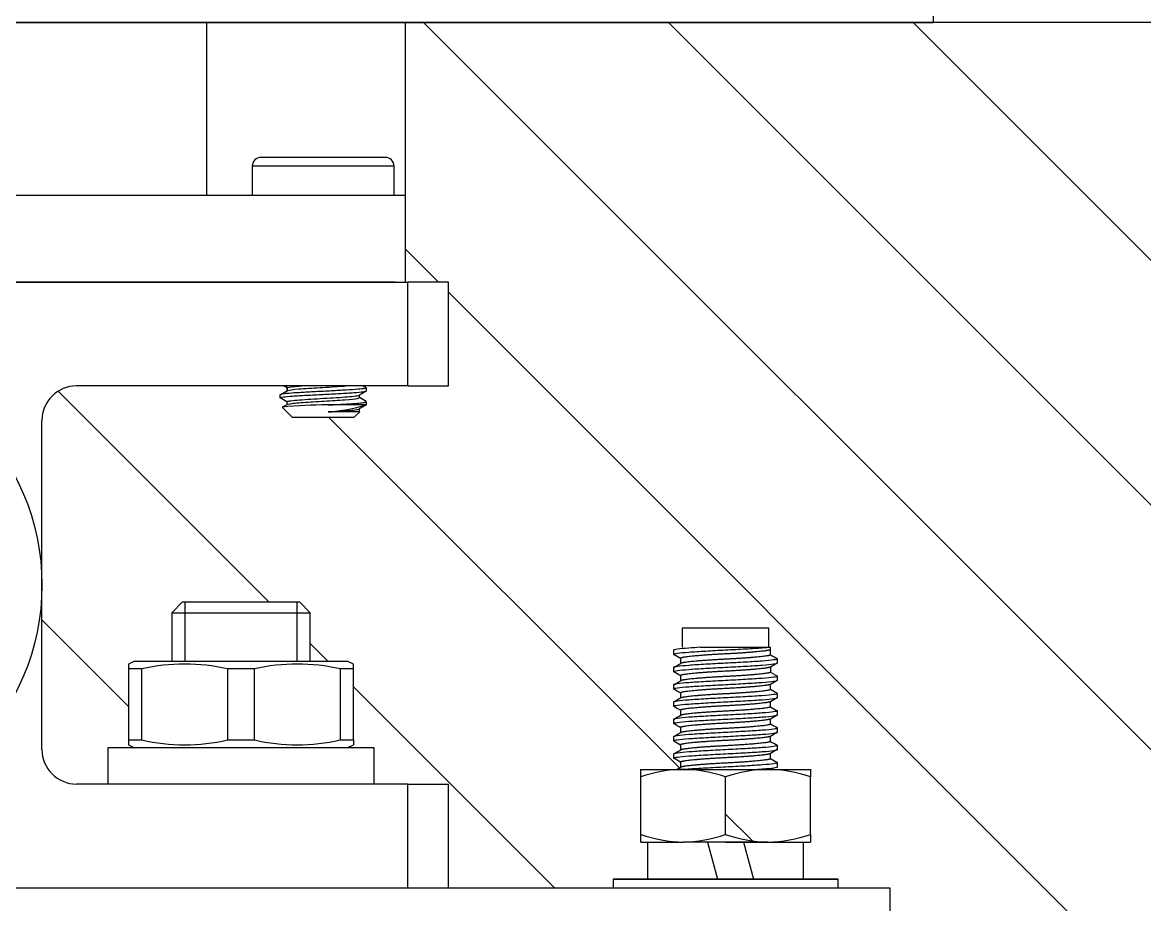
# Model space of a CAD drawing. Extents: x 0 to 3160, y 0 to 2315.
# Drawn here: x 1150.3 to 1209.5, y 801.6 to 848.2 of the extents above; entities that cross this region are included whole.
import ezdxf

# ---------------------------------------------------------------- set-up
doc = ezdxf.new("R2010")
doc.units = 0
doc.header["$LTSCALE"] = 10
doc.header["$MEASUREMENT"] = 0
doc.layers.get('0').update_dxf_attribs({"linetype": 'CONTINUOUS'})
doc.layers.add('HATCH', color=3, linetype='CONTINUOUS')
doc.layers.add('치수선', color=7, linetype='CONTINUOUS', lineweight=20)

msp = doc.modelspace()

# ---------------------------------------------------------------- hatches: boundary and pattern name
at = {"layer": 'HATCH', "ltscale": 0.6}
h = msp.add_hatch(dxfattribs=at)
h.set_pattern_fill('ANSI31', color=256, scale=73.043478, angle=90, style=0)
h.set_pattern_definition([(135, (-7864.145, -2654.177), (-6.456192, -6.456192), [])])
edge = h.paths.add_edge_path()
edge.add_line((1321.586, 848.177), (1170.477, 848.177))
edge.add_line((1170.477, 848.177), (1170.477, 834.482))
edge.add_line((1170.477, 834.482), (1170.612, 834.482))
edge.add_line((1170.612, 834.482), (1172.752, 834.482))
edge.add_line((1172.752, 834.482), (1172.752, 829.006))
edge.add_line((1172.752, 829.006), (1170.612, 829.006))
edge.add_line((1170.612, 829.006), (1168.423, 829.006))
edge.add_line((1168.423, 829.006), (1168.423, 828.715))
edge.add_spline(control_points=[(1168.423, 828.742), (1168.423, 828.726), (1168.363, 828.711), (1168.135, 828.681), (1167.965, 828.665), (1167.543, 828.635), (1167.29, 828.62), (1166.737, 828.589), (1166.439, 828.574), (1165.841, 828.544), (1165.543, 828.529), (1164.99, 828.498), (1164.737, 828.483), (1164.315, 828.452), (1164.145, 828.437), (1163.917, 828.407), (1163.857, 828.392), (1163.857, 828.376)], knot_values=[0, 0, 0, 0, 0.125, 0.125, 0.25, 0.25, 0.375, 0.375, 0.5, 0.5, 0.625, 0.625, 0.75, 0.75, 0.875, 0.875, 1, 1, 1, 1], degree=3, periodic=0)
edge.add_arc((1495.112, 265.056), 651.507, 120.099588, 120.132166)
edge.add_line((1168.057, 828.525), (1168.057, 828.386))
edge.add_line((1168.057, 828.386), (1168.616, 828.061))
edge.add_arc((1165.636, 837.542), 9.938, 286.28062, 287.448, ccw=False)
edge.add_line((1168.423, 828.003), (1168.423, 827.999))
edge.add_line((1168.423, 827.999), (1168.41, 827.999))
edge.add_arc((1478.803, 292.479), 618.971, 120.096984, 120.134853)
edge.add_line((1168.056, 827.794), (1168.056, 827.64))
edge.add_line((1168.056, 827.64), (1168.068, 827.644))
edge.add_line((1168.068, 827.644), (1167.783, 827.36))
edge.add_line((1167.783, 827.36), (1164.497, 827.36))
edge.add_line((1164.497, 827.36), (1163.978, 827.878))
edge.add_line((1163.978, 827.878), (1164.224, 828.021))
edge.add_line((1164.224, 828.021), (1164.224, 828.159))
edge.add_arc((869.491, 320.444), 587.062, 59.864486, 59.922565)
edge.add_line((1163.709, 828.457), (1163.907, 828.56))
edge.add_line((1163.907, 828.56), (1164.228, 828.749))
edge.add_line((1164.228, 828.749), (1164.228, 828.886))
edge.add_spline(control_points=[(1164.228, 828.904), (1164.227, 828.904), (1164.221, 828.898), (1164.222, 828.893), (1164.227, 828.888)], knot_values=[0.976255, 0.976255, 0.976255, 0.976255, 0.977593, 0.988837, 0.988837, 0.988837, 0.988837], degree=3, periodic=0)
edge.add_arc((1039.123, 618.891), 244.452, 59.22142, 59.2642)
edge.add_line((1164.057, 829.006), (1153.129, 829.006))
edge.add_arc((1153.129, 827.18), 1.826, 90, 180)
edge.add_line((1151.303, 827.18), (1151.303, 818.503))
edge.add_line((1151.303, 818.503), (1151.303, 809.829))
edge.add_arc((1153.129, 809.829), 1.826, 180, 270)
edge.add_line((1153.129, 808.003), (1154.773, 808.003))
edge.add_line((1154.773, 808.003), (1154.773, 809.921))
edge.add_line((1154.773, 809.921), (1155.868, 809.921))
edge.add_line((1155.868, 809.921), (1155.868, 810.328))
edge.add_line((1155.868, 810.328), (1155.868, 814.079))
edge.add_line((1155.868, 814.079), (1155.868, 814.334))
edge.add_line((1155.868, 814.334), (1156.194, 814.486))
edge.add_line((1156.194, 814.486), (1158.151, 814.486))
edge.add_line((1158.151, 814.486), (1158.151, 817.042))
edge.add_line((1158.151, 817.042), (1158.851, 817.743))
edge.add_line((1158.851, 817.743), (1158.851, 817.59))
edge.add_line((1158.851, 817.59), (1164.907, 817.59))
edge.add_line((1164.907, 817.59), (1165.455, 817.042))
edge.add_line((1165.455, 817.042), (1165.455, 814.486))
edge.add_line((1165.455, 814.486), (1167.412, 814.486))
edge.add_line((1167.412, 814.486), (1167.738, 814.334))
edge.add_line((1167.738, 814.334), (1167.738, 814.079))
edge.add_line((1167.738, 814.079), (1167.738, 810.328))
edge.add_line((1167.738, 810.328), (1167.738, 809.921))
edge.add_line((1167.738, 809.921), (1168.833, 809.921))
edge.add_line((1168.833, 809.921), (1168.833, 808.003))
edge.add_line((1168.833, 808.003), (1170.612, 808.003))
edge.add_line((1170.612, 808.003), (1172.752, 808.003))
edge.add_line((1172.752, 808.003), (1172.752, 802.525))
edge.add_line((1172.752, 802.525), (1181.433, 802.525))
edge.add_line((1181.433, 802.525), (1181.433, 802.982))
edge.add_line((1181.433, 802.982), (1183.261, 802.982))
edge.add_line((1183.261, 802.982), (1183.261, 804.945))
edge.add_line((1183.261, 804.945), (1182.894, 804.945))
edge.add_line((1182.894, 804.945), (1182.894, 805.344))
edge.add_line((1182.894, 805.344), (1182.894, 808.38))
edge.add_arc((1123.569, 808.58), 59.325, 359.80704, 360.19296)
edge.add_line((1182.894, 808.779), (1184.811, 808.779))
edge.add_arc((730.208, 1593.452), 906.849, 300.08604, 300.099434)
edge.add_line((1184.994, 808.886), (1184.994, 809.156))
edge.add_arc((729.679, 23.678), 907.903, 59.90058, 59.926809)
edge.add_arc((1184.637, 809.372), 0.00787, 179.10447, 253.19538, ccw=False)
edge.add_line((1184.629, 809.372), (1184.629, 809.619))
edge.add_spline(control_points=[(1184.658, 809.604), (1184.69, 809.616), (1184.751, 809.628), (1184.975, 809.659), (1185.178, 809.678), (1185.685, 809.716), (1185.989, 809.735), (1186.651, 809.773), (1187.01, 809.792), (1187.727, 809.83), (1188.085, 809.849), (1188.748, 809.887), (1189.052, 809.906), (1189.559, 809.944), (1189.762, 809.963), (1190.036, 810.001), (1190.107, 810.02), (1190.107, 810.039)], knot_values=[0, 0, 0, 0, 0.079134, 0.079134, 0.204134, 0.204134, 0.329134, 0.329134, 0.454134, 0.454134, 0.579134, 0.579134, 0.704134, 0.704134, 0.829134, 0.829134, 0.954134, 0.954134, 0.954134, 0.954134], degree=3, periodic=0)
edge.add_arc((730.208, 1594.365), 906.849, 300.077715, 300.099434)
edge.add_line((1184.994, 809.799), (1184.994, 810.069))
edge.add_spline(control_points=[(1184.994, 810.069), (1184.875, 810.138), (1184.756, 810.207), (1184.637, 810.276)], knot_values=[0, 0, 0, 0, 0.973962, 0.973962, 0.973962, 0.973962], degree=3, periodic=0)
edge.add_arc((1184.637, 810.285), 0.00787, 179.10447, 253.21278, ccw=False)
edge.add_line((1184.629, 810.285), (1184.629, 810.533))
edge.add_spline(control_points=[(1184.658, 810.517), (1184.69, 810.529), (1184.751, 810.541), (1184.975, 810.572), (1185.178, 810.591), (1185.685, 810.629), (1185.989, 810.648), (1186.651, 810.686), (1187.01, 810.705), (1187.727, 810.743), (1188.085, 810.762), (1188.748, 810.8), (1189.052, 810.819), (1189.559, 810.857), (1189.762, 810.876), (1190.036, 810.914), (1190.107, 810.933), (1190.107, 810.952)], knot_values=[0, 0, 0, 0, 0.079134, 0.079134, 0.204134, 0.204134, 0.329134, 0.329134, 0.454134, 0.454134, 0.579134, 0.579134, 0.704134, 0.704134, 0.829134, 0.829134, 0.954134, 0.954134, 0.954134, 0.954134], degree=3, periodic=0)
edge.add_arc((731.292, 1593.406), 904.685, 300.077694, 300.099466)
edge.add_line((1184.994, 810.712), (1184.994, 810.982))
edge.add_arc((729.533, 25.251), 908.195, 59.900584, 59.926804)
edge.add_arc((1184.637, 811.198), 0.00787, 179.10447, 253.19539, ccw=False)
edge.add_line((1184.629, 811.198), (1184.629, 811.446))
edge.add_spline(control_points=[(1184.658, 811.43), (1184.69, 811.442), (1184.751, 811.454), (1184.975, 811.485), (1185.178, 811.504), (1185.685, 811.542), (1185.989, 811.561), (1186.651, 811.599), (1187.01, 811.618), (1187.727, 811.656), (1188.085, 811.675), (1188.748, 811.713), (1189.052, 811.732), (1189.559, 811.77), (1189.762, 811.789), (1190.036, 811.827), (1190.107, 811.846), (1190.107, 811.865)], knot_values=[0, 0, 0, 0, 0.079134, 0.079134, 0.204134, 0.204134, 0.329134, 0.329134, 0.454134, 0.454134, 0.579134, 0.579134, 0.704134, 0.704134, 0.829134, 0.829134, 0.954134, 0.954134, 0.954134, 0.954134], degree=3, periodic=0)
edge.add_arc((730.623, 1595.474), 906.021, 300.077707, 300.099446)
edge.add_line((1184.994, 811.625), (1184.994, 811.895))
edge.add_arc((742.561, 48.65), 882.208, 59.900212, 59.927205)
edge.add_arc((1184.637, 812.111), 0.00787, 179.10447, 253.22414, ccw=False)
edge.add_line((1184.629, 812.111), (1184.629, 812.359))
edge.add_spline(control_points=[(1184.658, 812.343), (1184.69, 812.355), (1184.751, 812.367), (1184.975, 812.398), (1185.178, 812.417), (1185.685, 812.455), (1185.989, 812.474), (1186.651, 812.512), (1187.01, 812.531), (1187.727, 812.569), (1188.085, 812.588), (1188.748, 812.626), (1189.052, 812.645), (1189.559, 812.683), (1189.762, 812.702), (1190.036, 812.74), (1190.107, 812.759), (1190.107, 812.778)], knot_values=[0, 0, 0, 0, 0.079133, 0.079133, 0.204133, 0.204133, 0.329133, 0.329133, 0.454133, 0.454133, 0.579133, 0.579133, 0.704133, 0.704133, 0.829133, 0.829133, 0.954133, 0.954133, 0.954133, 0.954133], degree=3, periodic=0)
edge.add_arc((734.997, 1588.837), 897.294, 300.07762, 300.09957)
edge.add_line((1184.994, 812.538), (1184.994, 812.808))
edge.add_arc((729.87, 27.66), 907.522, 59.900574, 59.926814)
edge.add_arc((1184.637, 813.024), 0.00787, 179.10447, 253.19539, ccw=False)
edge.add_line((1184.629, 813.024), (1184.629, 813.272))
edge.add_spline(control_points=[(1184.658, 813.256), (1184.69, 813.268), (1184.751, 813.28), (1184.975, 813.311), (1185.178, 813.33), (1185.685, 813.368), (1185.989, 813.387), (1186.651, 813.425), (1187.01, 813.444), (1187.727, 813.482), (1188.085, 813.501), (1188.748, 813.539), (1189.052, 813.558), (1189.559, 813.596), (1189.762, 813.615), (1190.036, 813.653), (1190.107, 813.672), (1190.107, 813.691)], knot_values=[0, 0, 0, 0, 0.079134, 0.079134, 0.204134, 0.204134, 0.329134, 0.329134, 0.454134, 0.454134, 0.579134, 0.579134, 0.704134, 0.704134, 0.829134, 0.829134, 0.954134, 0.954134, 0.954134, 0.954134], degree=3, periodic=0)
edge.add_arc((730.387, 1597.707), 906.491, 300.077712, 300.09944)
edge.add_line((1184.994, 813.451), (1184.994, 813.721))
edge.add_arc((739.01, 44.349), 889.289, 59.900316, 59.927093)
edge.add_arc((1184.637, 813.937), 0.00787, 179.10447, 253.21021, ccw=False)
edge.add_line((1184.629, 813.937), (1184.629, 814.185))
edge.add_spline(control_points=[(1184.658, 814.169), (1184.69, 814.181), (1184.751, 814.193), (1184.975, 814.224), (1185.178, 814.243), (1185.685, 814.281), (1185.989, 814.3), (1186.651, 814.338), (1187.01, 814.357), (1187.727, 814.395), (1188.085, 814.414), (1188.748, 814.452), (1189.052, 814.471), (1189.559, 814.509), (1189.762, 814.528), (1190.036, 814.566), (1190.107, 814.585), (1190.107, 814.604)], knot_values=[0, 0, 0, 0, 0.079132, 0.079132, 0.204132, 0.204132, 0.329132, 0.329132, 0.454132, 0.454132, 0.579132, 0.579132, 0.704132, 0.704132, 0.829132, 0.829132, 0.954132, 0.954132, 0.954132, 0.954132], degree=3, periodic=0)
edge.add_arc((739.01, 1583.736), 889.289, 300.077536, 300.099684)
edge.add_line((1184.994, 814.364), (1184.994, 814.634))
edge.add_arc((729.715, 29.218), 907.831, 59.900571, 59.926802)
edge.add_arc((1184.637, 814.85), 0.00787, 179.10447, 253.21429, ccw=False)
edge.add_line((1184.629, 814.85), (1184.629, 815.095))
edge.add_spline(control_points=[(1184.629, 815.061), (1184.629, 815.08), (1184.7, 815.099), (1184.975, 815.137), (1185.178, 815.156), (1185.614, 815.189), (1185.824, 815.203), (1186.051, 815.216)], knot_values=[0.659745, 0.659745, 0.659745, 0.659745, 0.784745, 0.784745, 0.909745, 0.909745, 1, 1, 1, 1], degree=3, periodic=0)
edge.add_line((1185.086, 815.143), (1185.086, 816.221))
edge.add_line((1185.086, 816.221), (1189.651, 816.221))
edge.add_line((1189.651, 816.221), (1189.651, 815.216))
edge.add_line((1189.651, 815.216), (1189.742, 815.216))
edge.add_line((1189.742, 815.216), (1189.742, 814.816))
edge.add_arc((1645.828, 1601.605), 909.423, 239.900005, 239.941431)
edge.add_spline(control_points=[(1190.107, 814.394), (1190.107, 814.387), (1190.098, 814.38), (1190.079, 814.373)], knot_values=[0.954134, 0.954134, 0.954134, 0.954134, 1, 1, 1, 1], degree=3, periodic=0)
edge.add_arc((1643.007, 32.238), 903.813, 120.074809, 120.099476)
edge.add_line((1189.742, 814.178), (1189.742, 813.902))
edge.add_line((1189.742, 813.902), (1190.311, 813.574))
edge.add_spline(control_points=[(1190.107, 813.481), (1190.107, 813.474), (1190.098, 813.467), (1190.079, 813.46)], knot_values=[0.954134, 0.954134, 0.954134, 0.954134, 1, 1, 1, 1], degree=3, periodic=0)
edge.add_arc((1645.819, 26.471), 909.423, 120.074885, 120.0994)
edge.add_line((1189.742, 813.265), (1189.742, 812.994))
edge.add_spline(control_points=[(1189.742, 812.994), (1189.861, 812.925), (1189.98, 812.856), (1190.099, 812.787)], knot_values=[0, 0, 0, 0, 0.973804, 0.973804, 0.973804, 0.973804], degree=3, periodic=0)
edge.add_arc((1190.094, 812.774), 0.0142, -16.15662, 67.48079, ccw=False)
edge.add_line((1190.107, 812.77), (1190.107, 812.531))
edge.add_spline(control_points=[(1190.079, 812.547), (1190.046, 812.535), (1189.986, 812.522), (1189.762, 812.491), (1189.559, 812.472), (1189.052, 812.434), (1188.748, 812.415), (1188.085, 812.377), (1187.727, 812.358), (1187.01, 812.32), (1186.651, 812.301), (1185.989, 812.263), (1185.685, 812.244), (1185.178, 812.206), (1184.975, 812.187), (1184.7, 812.149), (1184.629, 812.13), (1184.629, 812.111)], knot_values=[0, 0, 0, 0, 0.079134, 0.079134, 0.204134, 0.204134, 0.329134, 0.329134, 0.454134, 0.454134, 0.579134, 0.579134, 0.704134, 0.704134, 0.829134, 0.829134, 0.954134, 0.954134, 0.954134, 0.954134], degree=3, periodic=0)
edge.add_arc((1645.782, 25.622), 909.349, 120.07774, 120.0994)
edge.add_line((1189.742, 812.351), (1189.742, 812.081))
edge.add_arc((1645.057, 1597.559), 907.903, 239.90058, 239.926619)
edge.add_arc((1190.094, 811.861), 0.0142, -16.15662, 67.47918, ccw=False)
edge.add_line((1190.107, 811.857), (1190.107, 811.618))
edge.add_spline(control_points=[(1190.079, 811.634), (1190.046, 811.621), (1189.986, 811.609), (1189.762, 811.578), (1189.559, 811.559), (1189.052, 811.521), (1188.748, 811.502), (1188.085, 811.464), (1187.727, 811.445), (1187.01, 811.407), (1186.651, 811.388), (1185.989, 811.35), (1185.685, 811.331), (1185.178, 811.293), (1184.975, 811.274), (1184.7, 811.236), (1184.629, 811.217), (1184.629, 811.198)], knot_values=[0, 0, 0, 0, 0.079134, 0.079134, 0.204134, 0.204134, 0.329134, 0.329134, 0.454134, 0.454134, 0.579134, 0.579134, 0.704134, 0.704134, 0.829134, 0.829134, 0.954134, 0.954134, 0.954134, 0.954134], degree=3, periodic=0)
edge.add_arc((1644.529, 26.872), 906.849, 120.077715, 120.099434)
edge.add_line((1189.742, 811.438), (1189.742, 811.168))
edge.add_spline(control_points=[(1189.742, 811.168), (1189.861, 811.099), (1189.98, 811.03), (1190.099, 810.961)], knot_values=[0, 0, 0, 0, 0.973962, 0.973962, 0.973962, 0.973962], degree=3, periodic=0)
edge.add_arc((1190.094, 810.948), 0.0142, -16.15662, 67.48522, ccw=False)
edge.add_line((1190.107, 810.944), (1190.107, 810.705))
edge.add_spline(control_points=[(1190.079, 810.72), (1190.046, 810.708), (1189.986, 810.696), (1189.762, 810.665), (1189.559, 810.646), (1189.052, 810.608), (1188.748, 810.589), (1188.085, 810.551), (1187.727, 810.532), (1187.01, 810.494), (1186.651, 810.475), (1185.989, 810.437), (1185.685, 810.418), (1185.178, 810.38), (1184.975, 810.361), (1184.7, 810.323), (1184.629, 810.304), (1184.629, 810.285)], knot_values=[0, 0, 0, 0, 0.079134, 0.079134, 0.204134, 0.204134, 0.329134, 0.329134, 0.454134, 0.454134, 0.579134, 0.579134, 0.704134, 0.704134, 0.829134, 0.829134, 0.954134, 0.954134, 0.954134, 0.954134], degree=3, periodic=0)
edge.add_arc((1643.444, 27.831), 904.685, 120.077694, 120.099466)
edge.add_line((1189.742, 810.525), (1189.742, 810.255))
edge.add_arc((1645.204, 1595.986), 908.195, 239.900584, 239.926614)
edge.add_arc((1190.094, 810.035), 0.0142, -16.15662, 67.47918, ccw=False)
edge.add_line((1190.107, 810.031), (1190.107, 809.792))
edge.add_spline(control_points=[(1190.079, 809.807), (1190.046, 809.795), (1189.986, 809.783), (1189.762, 809.752), (1189.559, 809.733), (1189.052, 809.695), (1188.748, 809.676), (1188.085, 809.638), (1187.727, 809.619), (1187.01, 809.581), (1186.651, 809.562), (1185.989, 809.524), (1185.685, 809.505), (1185.178, 809.467), (1184.975, 809.448), (1184.7, 809.41), (1184.629, 809.391), (1184.629, 809.372)], knot_values=[0, 0, 0, 0, 0.079134, 0.079134, 0.204134, 0.204134, 0.329134, 0.329134, 0.454134, 0.454134, 0.579134, 0.579134, 0.704134, 0.704134, 0.829134, 0.829134, 0.954134, 0.954134, 0.954134, 0.954134], degree=3, periodic=0)
edge.add_arc((1644.114, 25.763), 906.021, 120.077707, 120.099446)
edge.add_line((1189.742, 809.612), (1189.742, 809.342))
edge.add_arc((1645.204, 1595.073), 908.195, 239.900584, 239.926615)
edge.add_arc((1190.094, 809.122), 0.0142, -152.36209, 67.46167, ccw=False)
edge.add_spline(control_points=[(1190.107, 809.126), (1190.107, 809.107), (1190.036, 809.088), (1189.762, 809.05), (1189.559, 809.031), (1189.052, 808.993), (1188.748, 808.974), (1188.085, 808.936), (1187.727, 808.917), (1187.01, 808.879), (1186.651, 808.86), (1185.989, 808.822), (1185.685, 808.803), (1185.412, 808.782), (1185.392, 808.781), (1185.373, 808.779)], knot_values=[0, 0, 0, 0, 0.125, 0.125, 0.25, 0.25, 0.375, 0.375, 0.5, 0.5, 0.625, 0.625, 0.75, 0.75, 0.759674, 0.759674, 0.759674, 0.759674], degree=3, periodic=0)
edge.add_line((1185.373, 808.779), (1189.767, 808.779))
edge.add_arc((1189.686, 801.866), 6.913, 89.33112, 109.58729)
edge.add_line((1187.368, 808.38), (1187.368, 805.344))
edge.add_arc((1189.7, 811.936), 6.992, 250.51993, 269.2239)
edge.add_arc((1189.511, 811.936), 6.992, 270.77607, 289.48008)
edge.add_line((1191.842, 805.344), (1191.842, 804.945))
edge.add_line((1191.842, 804.945), (1191.476, 804.945))
edge.add_line((1191.476, 804.945), (1191.476, 802.982))
edge.add_line((1191.476, 802.982), (1193.303, 802.982))
edge.add_line((1193.303, 802.982), (1193.303, 802.525))
edge.add_line((1193.303, 802.525), (1196.042, 802.525))
edge.add_line((1196.042, 802.525), (1196.042, 798.234))
edge.add_line((1196.042, 798.234), (1321.586, 798.234))
edge.add_line((1321.586, 798.234), (1321.586, 848.177))

# ---------------------------------------------------------------- linework, layer by layer
for p, q in [((1198.325, 853.655), (1198.325, 848.177)), ((1321.586, 848.177), (956.368, 848.177)), ((1084.194, 848.177), (1193.76, 848.177)), ((1159.977, 848.177), (1159.977, 839.047)), ((1170.477, 834.482), (1170.477, 848.177)), ((1193.76, 848.177), (1198.325, 848.177)), ((1169.427, 841.055), (1162.853, 841.055)), ((1169.883, 840.599), (1162.397, 840.599)), ((1162.397, 840.599), (1162.397, 839.047)), ((1169.883, 839.047), (1169.883, 840.599)), ((1170.477, 839.047), (1107.477, 839.047)), ((1169.929, 834.482), (1144.142, 834.482)), ((1144.142, 834.482), (1170.612, 834.482)), ((1170.612, 829.006), (1170.612, 834.482)), ((1172.752, 834.482), (1170.612, 834.482)), ((1172.752, 829.006), (1172.752, 834.482)), ((1170.612, 829.006), (1153.129, 829.006)), ((1163.901, 828.557), (1164.26, 828.768)), ((1164.228, 828.889), (1164.228, 828.737)), ((1164.26, 828.768), (1164.26, 828.919)), ((1168.423, 828.742), (1168.423, 828.9)), ((1170.612, 829.006), (1172.752, 829.006)), ((1163.901, 828.557), (1163.857, 828.534)), ((1163.857, 828.534), (1163.857, 828.376)), ((1164.237, 828.733), (1163.872, 828.519)), ((1168.057, 828.379), (1168.057, 828.525)), ((1168.417, 828.177), (1168.057, 828.386)), ((1163.981, 827.875), (1164.497, 827.36)), ((1164.235, 828.028), (1163.992, 827.887)), ((1164.224, 828.166), (1164.224, 828.021)), ((1168.41, 827.999), (1166.38, 827.999)), ((1168.039, 827.634), (1166.403, 827.634)), ((1167.783, 827.36), (1168.068, 827.644)), ((1168.068, 827.644), (1168.039, 827.634)), ((1168.056, 827.649), (1168.056, 827.794)), ((1168.423, 827.991), (1168.423, 828.169)), ((1151.303, 818.503), (1151.303, 827.18)), ((1164.497, 827.36), (1167.783, 827.36)), ((1151.303, 809.829), (1151.303, 818.503)), ((1158.699, 817.59), (1158.151, 817.042)), ((1164.907, 817.59), (1158.699, 817.59)), ((1158.851, 817.59), (1158.851, 814.486)), ((1164.755, 817.59), (1164.755, 814.486)), ((1165.455, 817.042), (1164.907, 817.59)), ((1158.151, 817.042), (1165.455, 817.042)), ((1158.151, 817.042), (1158.151, 814.486)), ((1165.455, 814.486), (1165.455, 817.042)), ((1189.651, 816.221), (1185.086, 816.221)), ((1185.086, 816.221), (1185.086, 815.216)), ((1189.651, 815.216), (1189.651, 816.221)), ((1189.742, 814.815), (1189.742, 815.216)), ((1184.629, 815.061), (1184.629, 814.85)), ((1184.994, 814.639), (1184.994, 814.364)), ((1190.107, 814.394), (1190.107, 814.604)), ((1156.194, 814.486), (1155.868, 814.334)), ((1155.868, 814.334), (1155.868, 814.079)), ((1155.868, 814.079), (1155.868, 810.328)), ((1156.577, 814.079), (1155.868, 814.079)), ((1156.194, 814.486), (1167.412, 814.486)), ((1156.577, 810.328), (1156.577, 814.079)), ((1161.094, 814.079), (1161.094, 810.328)), ((1162.512, 814.079), (1161.094, 814.079)), ((1162.512, 810.328), (1162.512, 814.079)), ((1167.029, 814.079), (1167.029, 810.328)), ((1167.738, 814.079), (1167.029, 814.079)), ((1167.738, 814.334), (1167.412, 814.486)), ((1167.738, 814.079), (1167.738, 814.334)), ((1167.738, 810.328), (1167.738, 814.079)), ((1184.629, 814.148), (1184.629, 813.937)), ((1189.742, 814.178), (1189.742, 813.902)), ((1184.994, 813.726), (1184.994, 813.451)), ((1189.742, 813.902), (1190.107, 813.691)), ((1190.107, 813.481), (1190.107, 813.691)), ((1184.629, 813.235), (1184.629, 813.024)), ((1184.994, 812.813), (1184.994, 812.538)), ((1189.742, 812.989), (1189.742, 813.265)), ((1184.629, 812.322), (1184.629, 812.111)), ((1189.742, 812.076), (1189.742, 812.351)), ((1190.107, 812.567), (1190.107, 812.778)), ((1184.994, 811.9), (1184.994, 811.625)), ((1190.107, 811.654), (1190.107, 811.865)), ((1184.629, 811.409), (1184.629, 811.198)), ((1189.742, 811.163), (1189.742, 811.438)), ((1184.629, 810.496), (1184.629, 810.285)), ((1184.994, 810.987), (1184.994, 810.712)), ((1189.742, 810.25), (1189.742, 810.525)), ((1190.107, 810.741), (1190.107, 810.952)), ((1168.833, 809.921), (1154.773, 809.921)), ((1154.773, 809.921), (1154.773, 808.003)), ((1155.868, 810.328), (1156.577, 810.328)), ((1155.868, 810.328), (1155.868, 810.072)), ((1155.868, 810.072), (1156.194, 809.921)), ((1161.094, 810.328), (1162.512, 810.328)), ((1167.029, 810.328), (1167.738, 810.328)), ((1167.412, 809.921), (1167.738, 810.072)), ((1167.738, 810.328), (1167.738, 810.072)), ((1168.833, 808.003), (1168.833, 809.921)), ((1184.994, 810.074), (1184.994, 809.799)), ((1190.107, 809.828), (1190.107, 810.039)), ((1184.629, 809.583), (1184.629, 809.372)), ((1189.742, 809.337), (1189.742, 809.612)), ((1182.894, 808.779), (1185.131, 808.779)), ((1184.994, 809.161), (1184.994, 808.886)), ((1185.131, 808.779), (1189.605, 808.779)), ((1189.605, 808.779), (1191.842, 808.779)), ((1190.107, 808.915), (1190.107, 809.126)), ((1182.894, 805.344), (1182.894, 808.38)), ((1187.368, 805.344), (1187.368, 808.38)), ((1191.842, 805.344), (1191.842, 808.38)), ((1170.612, 808.003), (1153.129, 808.003)), ((1170.612, 802.525), (1170.612, 808.003)), ((1170.612, 808.003), (1172.752, 808.003)), ((1172.752, 802.525), (1172.752, 808.003)), ((1182.894, 804.945), (1182.894, 805.344)), ((1191.842, 805.344), (1191.842, 804.945)), ((1182.894, 804.945), (1185.131, 804.945)), ((1183.261, 802.982), (1183.261, 804.945)), ((1189.605, 804.945), (1185.131, 804.945)), ((1187.368, 804.945), (1191.243, 804.945)), ((1189.605, 804.945), (1191.842, 804.945)), ((1191.476, 802.982), (1191.476, 804.945)), ((1193.303, 802.982), (1181.433, 802.982)), ((1181.433, 802.982), (1181.433, 802.525)), ((1181.433, 802.982), (1193.303, 802.982)), ((1181.433, 802.982), (1181.433, 802.525)), ((1193.303, 802.525), (1193.303, 802.982)), ((1193.303, 802.525), (1193.303, 802.982)), ((1148.386, 802.525), (1196.042, 802.525)), ((1196.042, 802.525), (1196.042, 798.234))]:
    msp.add_line(p, q)
at = {"ltscale": 0.6}
for p, q in [((1186.051, 815.216), (1189.742, 815.216)), ((1186.423, 804.945), (1186.949, 802.982)), ((1188.314, 804.945), (1188.84, 802.982))]:
    msp.add_line(p, q, dxfattribs=at)
msp.add_circle((1138.977, 818.503), 12.326)
for centre, radius, start, end in [((1162.853, 840.599), 0.457, 90, 180), ((1169.427, 840.599), 0.457, 0, 90), ((1153.129, 827.18), 1.826, 90, 180), ((1039.123, 618.891), 244.452, 59.21191, 59.2642), ((811.119, 229.425), 695.773, 59.499214, 59.513342), ((1475.279, 1358.433), 612.014, 239.889281, 239.907585), ((869.491, 320.444), 587.062, 59.864486, 59.904997), ((1495.112, 265.056), 651.507, 120.095627, 120.133397), ((1166.137, 809.001), 19, 89.26919, 96.52087), ((1165.636, 837.542), 9.938, 274.42552, 286.20481), ((1478.803, 292.479), 618.971, 120.096347, 120.136102), ((729.715, 29.218), 907.831, 59.900571, 59.926802), ((1643.007, 33.151), 903.813, 120.099476, 120.100187), ((1645.828, 1601.605), 909.423, 239.899898, 239.926597), ((1158.836, 804.174), 10.159, 77.15362, 102.84638), ((1164.77, 804.174), 10.159, 77.15362, 102.84638), ((739.01, 1583.736), 889.289, 300.073114, 300.100418), ((1643.007, 32.238), 903.813, 120.073322, 120.100187), ((730.387, 1597.707), 906.491, 300.073362, 300.100146), ((739.01, 44.349), 889.289, 59.899582, 59.926886), ((1645.819, 26.471), 909.423, 120.073403, 120.100102), ((729.87, 27.66), 907.522, 59.89987, 59.926624), ((734.997, 1588.837), 897.294, 300.073231, 300.100291), ((1645.782, 25.622), 909.349, 120.073402, 120.100101), ((730.623, 1595.474), 906.021, 300.073354, 300.100153), ((742.561, 48.65), 882.208, 59.899467, 59.92699), ((1644.529, 26.872), 906.849, 120.073366, 120.10014), ((1645.057, 1597.559), 907.903, 239.90058, 239.926619), ((729.533, 25.251), 908.195, 59.89988, 59.926615), ((731.292, 1593.406), 904.685, 300.073337, 300.100175), ((1643.444, 27.831), 904.685, 120.073337, 120.100175), ((1153.129, 809.829), 1.826, 180, 270), ((1158.836, 820.232), 10.159, 257.15362, 282.84638), ((1164.77, 820.232), 10.159, 257.15362, 282.84638), ((1645.204, 1595.986), 908.195, 239.900584, 239.926615), ((730.208, 1594.365), 906.849, 300.073366, 300.10014), ((729.679, 23.678), 907.903, 59.90058, 59.926619), ((1644.114, 25.763), 906.021, 120.073354, 120.100153), ((1645.204, 1595.073), 908.195, 239.900584, 239.926615), ((1185.212, 801.867), 6.913, 90.66858, 109.58758), ((1123.569, 808.58), 59.325, 359.80704, 0.19296), ((730.208, 1593.452), 906.849, 300.08604, 300.10014), ((1185.049, 801.86), 6.92, 70.42223, 89.32161), ((1189.686, 801.866), 6.913, 90.66888, 109.58729), ((1189.523, 801.86), 6.92, 70.42197, 89.32188), ((1237.444, 808.58), 45.602, 179.74897, 180.25103), ((1185.226, 811.936), 6.992, 250.51992, 269.22392), ((1185.037, 811.936), 6.992, 270.77609, 289.48007), ((1189.7, 811.936), 6.992, 250.51993, 269.2239), ((1189.511, 811.936), 6.992, 270.77607, 289.48008)]:
    msp.add_arc(centre, radius, start, end)
for centre, radius, start, end in [((1184.637, 814.85), 0.00787, 179.10447, 253.21429), ((1184.637, 813.937), 0.00787, 179.10447, 253.21429), ((1184.637, 813.024), 0.00787, 179.10447, 253.21429), ((1190.094, 812.774), 0.0142, 16.15662, 67.46167), ((1184.637, 812.111), 0.00787, 179.10447, 253.21429), ((1190.094, 811.861), 0.0142, 16.15662, 67.46167), ((1184.637, 811.198), 0.00787, 179.10447, 253.21429), ((1184.637, 811.198), 0.00787, 179.10447, 253.21429), ((1190.094, 810.948), 0.0142, 16.15662, 67.46167), ((1184.637, 810.285), 0.00787, 179.10447, 253.21429), ((1190.094, 810.035), 0.0142, 16.15662, 67.46167), ((1184.637, 809.372), 0.00787, 179.10447, 253.21429), ((1190.094, 809.122), 0.0142, 16.15662, 67.46167)]:
    msp.add_arc(centre, radius, start, end, dxfattribs=at)
for points, knots in [([(1168.423, 828.9), (1168.423, 828.885), (1168.37, 828.871), (1168.169, 828.843), (1168.019, 828.828), (1167.643, 828.8), (1167.416, 828.786), (1166.916, 828.757), (1166.642, 828.743), (1166.085, 828.714), (1165.801, 828.7), (1165.261, 828.671), (1165.005, 828.657), (1164.555, 828.629), (1164.361, 828.614), (1164.062, 828.586), (1163.956, 828.572), (1163.901, 828.557)], [0, 0, 0, 0, 0.125, 0.125, 0.25, 0.25, 0.375, 0.375, 0.5, 0.5, 0.625, 0.625, 0.75, 0.75, 0.875, 0.875, 1, 1, 1, 1]), ([(1164.227, 828.888), (1164.222, 828.893), (1164.221, 828.903), (1164.242, 828.913), (1164.259, 828.919)], [0.97625496, 0.97625496, 0.97625496, 0.97625496, 0.98749944, 1, 1, 1, 1]), ([(1164.259, 828.768), (1164.34, 828.793), (1164.555, 828.818), (1165.168, 828.868), (1165.565, 828.893), (1166.386, 828.943), (1166.806, 828.968), (1167.215, 828.997), (1167.273, 829.001), (1167.329, 829.006)], [0, 0, 0, 0, 0.03125, 0.03125, 0.0625, 0.0625, 0.09375, 0.09375, 0.09913685, 0.09913685, 0.09913685, 0.09913685]), ([(1164.259, 828.919), (1164.339, 828.944), (1164.554, 828.969), (1164.909, 828.998), (1164.96, 829.002), (1165.012, 829.006)], [0, 0, 0, 0, 0.03125, 0.03125, 0.03614711, 0.03614711, 0.03614711, 0.03614711]), ([(1163.857, 828.376), (1163.857, 828.392), (1163.917, 828.407), (1164.145, 828.437), (1164.315, 828.452), (1164.737, 828.483), (1164.99, 828.498), (1165.543, 828.529), (1165.841, 828.544), (1166.439, 828.574), (1166.737, 828.589), (1167.29, 828.62), (1167.543, 828.635), (1167.965, 828.665), (1168.135, 828.681), (1168.363, 828.711), (1168.423, 828.726), (1168.423, 828.742)], [0, 0, 0, 0, 0.125, 0.125, 0.25, 0.25, 0.375, 0.375, 0.5, 0.5, 0.625, 0.625, 0.75, 0.75, 0.875, 0.875, 1, 1, 1, 1]), ([(1164.223, 828.165), (1164.223, 828.175), (1164.267, 828.198), (1164.516, 828.234), (1165.004, 828.276), (1165.638, 828.318), (1166.336, 828.36), (1167.009, 828.402), (1167.571, 828.443), (1167.926, 828.482), (1168.028, 828.508), (1168.047, 828.519)], [0.4138124, 0.4138124, 0.4138124, 0.4138124, 0.4350002, 0.4675001, 0.5000001, 0.5325, 0.565, 0.5975, 0.6299999, 0.6624999, 0.6887358, 0.6887358, 0.6887358, 0.6887358]), ([(1164.224, 828.015), (1164.224, 828.03), (1164.269, 828.044), (1164.506, 828.083), (1164.762, 828.106), (1165.414, 828.154), (1165.807, 828.177), (1166.586, 828.225), (1166.97, 828.248), (1167.597, 828.295), (1167.834, 828.319), (1168.043, 828.359), (1168.068, 828.375), (1168.04, 828.391)], [0.3361558, 0.3361558, 0.3361558, 0.3361558, 0.375, 0.375, 0.4375, 0.4375, 0.5, 0.5, 0.5625, 0.5625, 0.625, 0.625, 0.6679317, 0.6679317, 0.6679317, 0.6679317]), ([(1166.38, 827.999), (1166.517, 828.006), (1166.734, 828.017), (1167.044, 828.033), (1167.312, 828.049), (1167.672, 828.072), (1167.973, 828.093), (1168.194, 828.116), (1168.319, 828.133), (1168.397, 828.149), (1168.421, 828.161), (1168.422, 828.168), (1168.422, 828.169)], [0, 0, 0, 0, 0.0397146, 0.0626511, 0.0939833, 0.1253177, 0.1878237, 0.219157, 0.2504927, 0.2818292, 0.3131643, 0.3187308, 0.3187308, 0.3187308, 0.3187308]), ([(1166.403, 827.634), (1166.491, 827.639), (1166.803, 827.658), (1167.302, 827.692), (1167.783, 827.733), (1168.005, 827.768), (1168.049, 827.788), (1168.055, 827.794)], [0, 0, 0, 0, 0.0125007, 0.0450007, 0.0775007, 0.1100006, 0.125, 0.125, 0.125, 0.125]), ([(1184.629, 814.85), (1184.629, 814.869), (1184.7, 814.888), (1184.975, 814.926), (1185.178, 814.945), (1185.685, 814.983), (1185.989, 815.002), (1186.651, 815.04), (1187.01, 815.059), (1187.727, 815.097), (1188.085, 815.116), (1188.748, 815.154), (1189.052, 815.173), (1189.411, 815.2), (1189.508, 815.208), (1189.595, 815.216)], [0, 0, 0, 0, 0.125, 0.125, 0.25, 0.25, 0.375, 0.375, 0.5, 0.5, 0.625, 0.625, 0.75, 0.75, 0.8021356, 0.8021356, 0.8021356, 0.8021356]), ([(1186.051, 815.216), (1185.824, 815.203), (1185.614, 815.189), (1185.178, 815.156), (1184.975, 815.137), (1184.7, 815.099), (1184.629, 815.08), (1184.629, 815.061)], [0.6597446, 0.6597446, 0.6597446, 0.6597446, 0.75, 0.75, 0.875, 0.875, 1, 1, 1, 1]), ([(1190.107, 814.604), (1190.107, 814.585), (1190.036, 814.566), (1189.762, 814.528), (1189.559, 814.509), (1189.052, 814.471), (1188.748, 814.452), (1188.085, 814.414), (1187.727, 814.395), (1187.01, 814.357), (1186.651, 814.338), (1185.989, 814.3), (1185.685, 814.281), (1185.178, 814.243), (1184.975, 814.224), (1184.7, 814.186), (1184.629, 814.167), (1184.629, 814.148)], [0, 0, 0, 0, 0.125, 0.125, 0.25, 0.25, 0.375, 0.375, 0.5, 0.5, 0.625, 0.625, 0.75, 0.75, 0.875, 0.875, 1, 1, 1, 1]), ([(1184.629, 813.937), (1184.629, 813.956), (1184.7, 813.975), (1184.975, 814.013), (1185.178, 814.032), (1185.685, 814.07), (1185.989, 814.089), (1186.651, 814.127), (1187.01, 814.146), (1187.727, 814.184), (1188.085, 814.203), (1188.748, 814.241), (1189.052, 814.26), (1189.559, 814.298), (1189.762, 814.317), (1190.036, 814.356), (1190.107, 814.375), (1190.107, 814.394)], [0, 0, 0, 0, 0.125, 0.125, 0.25, 0.25, 0.375, 0.375, 0.5, 0.5, 0.625, 0.625, 0.75, 0.75, 0.875, 0.875, 1, 1, 1, 1]), ([(1190.107, 813.691), (1190.107, 813.672), (1190.036, 813.653), (1189.762, 813.615), (1189.559, 813.596), (1189.052, 813.558), (1188.748, 813.539), (1188.085, 813.501), (1187.727, 813.482), (1187.01, 813.444), (1186.651, 813.425), (1185.989, 813.387), (1185.685, 813.368), (1185.178, 813.33), (1184.975, 813.311), (1184.7, 813.273), (1184.629, 813.254), (1184.629, 813.235)], [0, 0, 0, 0, 0.125, 0.125, 0.25, 0.25, 0.375, 0.375, 0.5, 0.5, 0.625, 0.625, 0.75, 0.75, 0.875, 0.875, 1, 1, 1, 1]), ([(1184.629, 813.024), (1184.629, 813.043), (1184.7, 813.062), (1184.975, 813.1), (1185.178, 813.119), (1185.685, 813.157), (1185.989, 813.176), (1186.651, 813.214), (1187.01, 813.233), (1187.727, 813.271), (1188.085, 813.29), (1188.748, 813.328), (1189.052, 813.347), (1189.559, 813.385), (1189.762, 813.404), (1190.036, 813.442), (1190.107, 813.462), (1190.107, 813.481)], [0, 0, 0, 0, 0.125, 0.125, 0.25, 0.25, 0.375, 0.375, 0.5, 0.5, 0.625, 0.625, 0.75, 0.75, 0.875, 0.875, 1, 1, 1, 1]), ([(1190.107, 812.778), (1190.107, 812.759), (1190.036, 812.74), (1189.762, 812.702), (1189.559, 812.683), (1189.052, 812.645), (1188.748, 812.626), (1188.085, 812.588), (1187.727, 812.569), (1187.01, 812.531), (1186.651, 812.512), (1185.989, 812.474), (1185.685, 812.455), (1185.178, 812.417), (1184.975, 812.398), (1184.7, 812.36), (1184.629, 812.341), (1184.629, 812.322)], [0, 0, 0, 0, 0.125, 0.125, 0.25, 0.25, 0.375, 0.375, 0.5, 0.5, 0.625, 0.625, 0.75, 0.75, 0.875, 0.875, 1, 1, 1, 1]), ([(1184.629, 812.111), (1184.629, 812.13), (1184.7, 812.149), (1184.975, 812.187), (1185.178, 812.206), (1185.685, 812.244), (1185.989, 812.263), (1186.651, 812.301), (1187.01, 812.32), (1187.727, 812.358), (1188.085, 812.377), (1188.748, 812.415), (1189.052, 812.434), (1189.559, 812.472), (1189.762, 812.491), (1190.036, 812.529), (1190.107, 812.548), (1190.107, 812.567)], [0, 0, 0, 0, 0.125, 0.125, 0.25, 0.25, 0.375, 0.375, 0.5, 0.5, 0.625, 0.625, 0.75, 0.75, 0.875, 0.875, 1, 1, 1, 1]), ([(1190.107, 811.865), (1190.107, 811.846), (1190.036, 811.827), (1189.762, 811.789), (1189.559, 811.77), (1189.052, 811.732), (1188.748, 811.713), (1188.085, 811.675), (1187.727, 811.656), (1187.01, 811.618), (1186.651, 811.599), (1185.989, 811.561), (1185.685, 811.542), (1185.178, 811.504), (1184.975, 811.485), (1184.7, 811.447), (1184.629, 811.428), (1184.629, 811.409)], [0, 0, 0, 0, 0.125, 0.125, 0.25, 0.25, 0.375, 0.375, 0.5, 0.5, 0.625, 0.625, 0.75, 0.75, 0.875, 0.875, 1, 1, 1, 1]), ([(1184.629, 811.198), (1184.629, 811.217), (1184.7, 811.236), (1184.975, 811.274), (1185.178, 811.293), (1185.685, 811.331), (1185.989, 811.35), (1186.651, 811.388), (1187.01, 811.407), (1187.727, 811.445), (1188.085, 811.464), (1188.748, 811.502), (1189.052, 811.521), (1189.559, 811.559), (1189.762, 811.578), (1190.036, 811.616), (1190.107, 811.635), (1190.107, 811.654)], [0, 0, 0, 0, 0.125, 0.125, 0.25, 0.25, 0.375, 0.375, 0.5, 0.5, 0.625, 0.625, 0.75, 0.75, 0.875, 0.875, 1, 1, 1, 1]), ([(1190.107, 810.952), (1190.107, 810.933), (1190.036, 810.914), (1189.762, 810.876), (1189.559, 810.857), (1189.052, 810.819), (1188.748, 810.8), (1188.085, 810.762), (1187.727, 810.743), (1187.01, 810.705), (1186.651, 810.686), (1185.989, 810.648), (1185.685, 810.629), (1185.178, 810.591), (1184.975, 810.572), (1184.7, 810.534), (1184.629, 810.515), (1184.629, 810.496)], [0, 0, 0, 0, 0.125, 0.125, 0.25, 0.25, 0.375, 0.375, 0.5, 0.5, 0.625, 0.625, 0.75, 0.75, 0.875, 0.875, 1, 1, 1, 1]), ([(1184.629, 810.285), (1184.629, 810.304), (1184.7, 810.323), (1184.975, 810.361), (1185.178, 810.38), (1185.685, 810.418), (1185.989, 810.437), (1186.651, 810.475), (1187.01, 810.494), (1187.727, 810.532), (1188.085, 810.551), (1188.748, 810.589), (1189.052, 810.608), (1189.559, 810.646), (1189.762, 810.665), (1190.036, 810.703), (1190.107, 810.722), (1190.107, 810.741)], [0, 0, 0, 0, 0.125, 0.125, 0.25, 0.25, 0.375, 0.375, 0.5, 0.5, 0.625, 0.625, 0.75, 0.75, 0.875, 0.875, 1, 1, 1, 1]), ([(1190.107, 810.039), (1190.107, 810.02), (1190.036, 810.001), (1189.762, 809.963), (1189.559, 809.944), (1189.052, 809.906), (1188.748, 809.887), (1188.085, 809.849), (1187.727, 809.83), (1187.01, 809.792), (1186.651, 809.773), (1185.989, 809.735), (1185.685, 809.716), (1185.178, 809.678), (1184.975, 809.659), (1184.7, 809.621), (1184.629, 809.602), (1184.629, 809.583)], [0, 0, 0, 0, 0.125, 0.125, 0.25, 0.25, 0.375, 0.375, 0.5, 0.5, 0.625, 0.625, 0.75, 0.75, 0.875, 0.875, 1, 1, 1, 1]), ([(1184.629, 809.372), (1184.629, 809.391), (1184.7, 809.41), (1184.975, 809.448), (1185.178, 809.467), (1185.685, 809.505), (1185.989, 809.524), (1186.651, 809.562), (1187.01, 809.581), (1187.727, 809.619), (1188.085, 809.638), (1188.748, 809.676), (1189.052, 809.695), (1189.559, 809.733), (1189.762, 809.752), (1190.036, 809.79), (1190.107, 809.809), (1190.107, 809.828)], [0, 0, 0, 0, 0.125, 0.125, 0.25, 0.25, 0.375, 0.375, 0.5, 0.5, 0.625, 0.625, 0.75, 0.75, 0.875, 0.875, 1, 1, 1, 1]), ([(1190.107, 809.126), (1190.107, 809.107), (1190.036, 809.088), (1189.762, 809.05), (1189.559, 809.031), (1189.052, 808.993), (1188.748, 808.974), (1188.085, 808.936), (1187.727, 808.917), (1187.01, 808.879), (1186.651, 808.86), (1185.989, 808.822), (1185.685, 808.803), (1185.412, 808.782), (1185.392, 808.781), (1185.373, 808.779)], [0, 0, 0, 0, 0.125, 0.125, 0.25, 0.25, 0.375, 0.375, 0.5, 0.5, 0.625, 0.625, 0.75, 0.75, 0.7596744, 0.7596744, 0.7596744, 0.7596744]), ([(1188.994, 808.779), (1189.104, 808.787), (1189.208, 808.794), (1189.559, 808.82), (1189.762, 808.839), (1190.036, 808.877), (1190.107, 808.896), (1190.107, 808.915)], [0.7022058, 0.7022058, 0.7022058, 0.7022058, 0.75, 0.75, 0.875, 0.875, 1, 1, 1, 1])]:
    msp.add_open_spline(points, degree=3, knots=knots)
for points, weights, knots in [([(1189.734, 815.086), (1189.687, 815.057), (1189.168, 814.976), (1187.988, 814.897), (1187.368, 814.867), (1186.748, 814.838), (1185.486, 814.753), (1184.994, 814.669), (1184.994, 814.639)], [1.13384334074, 1.04461444691, 0.949487199857, 1.05719095842, 1.17157287525, 1.05719095842, 0.942824528914, 1.05715998795, 1.17147996384], [0.7372256, 0.7372256, 0.7372256, 0.7372256, 0.7666667, 0.8, 0.8, 0.8, 0.8333333, 0.8666576, 0.8666576, 0.8666576, 0.8666576]), ([(1189.742, 814.815), (1189.742, 814.785), (1189.25, 814.701), (1187.988, 814.617), (1187.368, 814.587), (1186.748, 814.557), (1185.575, 814.479), (1185.055, 814.398), (1185.004, 814.37)], [1.17130594307, 1.05710198102, 0.942853547597, 1.05719095842, 1.17157287525, 1.05719095842, 0.950095008056, 1.04354723701, 1.13064171102], [0.7333593, 0.7333593, 0.7333593, 0.7333593, 0.7666667, 0.8, 0.8, 0.8, 0.8333333, 0.8624201, 0.8624201, 0.8624201, 0.8624201]), ([(1189.734, 814.173), (1189.687, 814.144), (1189.167, 814.063), (1187.988, 813.984), (1187.368, 813.954), (1186.748, 813.925), (1185.486, 813.84), (1184.994, 813.756), (1184.994, 813.726), (1184.994, 813.726), (1184.994, 813.726), (1184.994, 813.726)], [1.13334957087, 1.04444985696, 0.949580460922, 1.05719095842, 1.17157287525, 1.05719095842, 0.942809041582, 1.05719095842, 1.17157287525, 1.17130589714, 1.17103923061, 1.17077287565], [0.0039467, 0.0039467, 0.0039467, 0.0039467, 0.0333333, 0.0666667, 0.0666667, 0.0666667, 0.1, 0.1333333, 0.1333333, 0.1333333, 0.1334111, 0.1334111, 0.1334111, 0.1334111]), ([(1189.742, 813.902), (1189.742, 813.872), (1189.251, 813.788), (1187.988, 813.704), (1187.368, 813.674), (1186.748, 813.644), (1185.574, 813.566), (1185.054, 813.485), (1185.004, 813.456)], [1.17157287525, 1.05719095842, 0.942809041582, 1.05719095842, 1.17157287525, 1.05719095842, 0.949986472333, 1.04373686014, 1.13121058043], [0, 0, 0, 0, 0.0333333, 0.0666667, 0.0666667, 0.0666667, 0.1, 0.12915, 0.12915, 0.12915, 0.12915]), ([(1189.733, 813.259), (1189.686, 813.231), (1189.167, 813.15), (1187.988, 813.071), (1187.368, 813.041), (1186.748, 813.012), (1185.486, 812.927), (1184.994, 812.843), (1184.994, 812.813), (1184.994, 812.813), (1184.994, 812.813), (1184.994, 812.813)], [1.13313460265, 1.04437820088, 0.949621117109, 1.05719095842, 1.17157287525, 1.05719095842, 0.942809041582, 1.05719095842, 1.17157287525, 1.171250338, 1.17092825549, 1.17060662774], [0.270637, 0.270637, 0.270637, 0.270637, 0.3, 0.3333333, 0.3333333, 0.3333333, 0.3666667, 0.4, 0.4, 0.4, 0.400094, 0.400094, 0.400094, 0.400094]), ([(1189.742, 812.989), (1189.742, 812.989), (1189.742, 812.989), (1189.742, 812.989), (1189.742, 812.959), (1189.251, 812.875), (1187.988, 812.791), (1187.368, 812.761), (1186.748, 812.731), (1185.574, 812.653), (1185.053, 812.572), (1185.004, 812.543)], [1.17055554795, 1.17089415287, 1.17123326198, 1.17157287525, 1.05719095842, 0.942809041582, 1.05719095842, 1.17157287525, 1.05719095842, 0.949973735781, 1.04375913922, 1.13127741767], [0.2665677, 0.2665677, 0.2665677, 0.2665677, 0.2666667, 0.2666667, 0.2666667, 0.3, 0.3333333, 0.3333333, 0.3333333, 0.3666667, 0.3958241, 0.3958241, 0.3958241, 0.3958241]), ([(1189.733, 812.346), (1189.686, 812.318), (1189.166, 812.237), (1187.988, 812.158), (1187.368, 812.128), (1186.748, 812.099), (1185.486, 812.014), (1184.994, 811.93), (1184.994, 811.9), (1184.994, 811.9), (1184.994, 811.9), (1184.994, 811.9)], [1.13281463092, 1.04427154364, 0.949681693079, 1.05719095842, 1.17157287525, 1.05719095842, 0.942809041582, 1.05719095842, 1.17157287525, 1.17120419153, 1.17083610199, 1.17046860663], [0.537339, 0.537339, 0.537339, 0.537339, 0.5666667, 0.6, 0.6, 0.6, 0.6333333, 0.6666667, 0.6666667, 0.6666667, 0.6667741, 0.6667741, 0.6667741, 0.6667741]), ([(1189.742, 812.076), (1189.742, 812.076), (1189.742, 812.076), (1189.742, 812.076), (1189.742, 812.046), (1189.251, 811.962), (1187.988, 811.878), (1187.368, 811.848), (1186.748, 811.818), (1185.573, 811.74), (1185.053, 811.659), (1185.004, 811.63)], [1.17040527663, 1.17079381176, 1.1711830113, 1.17157287525, 1.05719095842, 0.942809041582, 1.05719095842, 1.17157287525, 1.05719095842, 0.949884340935, 1.04391567047, 1.1317470114], [0.5332197, 0.5332197, 0.5332197, 0.5332197, 0.5333333, 0.5333333, 0.5333333, 0.5666667, 0.6, 0.6, 0.6, 0.6333333, 0.6625429, 0.6625429, 0.6625429, 0.6625429]), ([(1189.733, 811.433), (1189.685, 811.404), (1189.165, 811.324), (1187.988, 811.245), (1187.368, 811.215), (1186.748, 811.186), (1185.486, 811.101), (1184.994, 811.017), (1184.994, 810.987), (1184.994, 810.987), (1184.994, 810.987), (1184.994, 810.987)], [1.13241060175, 1.04413686725, 0.949758286857, 1.05719095842, 1.17157287525, 1.05719095842, 0.942809041582, 1.05719095842, 1.17157287525, 1.17117372812, 1.17077527741, 1.17037752314], [0.8040503, 0.8040503, 0.8040503, 0.8040503, 0.8333333, 0.8666667, 0.8666667, 0.8666667, 0.9, 0.9333333, 0.9333333, 0.9333333, 0.9334497, 0.9334497, 0.9334497, 0.9334497]), ([(1189.742, 811.163), (1189.742, 811.163), (1189.742, 811.163), (1189.742, 811.163), (1189.742, 811.133), (1189.251, 811.049), (1187.988, 810.965), (1187.368, 810.935), (1186.748, 810.905), (1185.573, 810.827), (1185.053, 810.746), (1185.004, 810.717)], [1.17040527663, 1.17079381176, 1.1711830113, 1.17157287525, 1.05719095842, 0.942809041582, 1.05719095842, 1.17157287525, 1.05719095842, 0.949884340935, 1.04391567047, 1.1317470114], [0.5332197, 0.5332197, 0.5332197, 0.5332197, 0.5333333, 0.5333333, 0.5333333, 0.5666667, 0.6, 0.6, 0.6, 0.6333333, 0.6625429, 0.6625429, 0.6625429, 0.6625429]), ([(1189.733, 810.52), (1189.684, 810.491), (1189.164, 810.411), (1187.988, 810.332), (1187.368, 810.302), (1186.748, 810.272), (1185.486, 810.188), (1184.994, 810.104), (1184.994, 810.074), (1184.994, 810.074), (1184.994, 810.074), (1184.994, 810.074)], [1.13204335313, 1.04401445104, 0.949828009414, 1.05719095842, 1.17157287525, 1.05719095842, 0.942809041582, 1.05719095842, 1.17157287525, 1.17116484425, 1.17075754103, 1.17035096559], [0.0707576, 0.0707576, 0.0707576, 0.0707576, 0.1, 0.1333333, 0.1333333, 0.1333333, 0.1666667, 0.2, 0.2, 0.2, 0.2001189, 0.2001189, 0.2001189, 0.2001189]), ([(1189.742, 810.25), (1189.742, 810.25), (1189.742, 810.25), (1189.742, 810.25), (1189.742, 810.22), (1189.251, 810.136), (1187.988, 810.052), (1187.368, 810.022), (1186.748, 809.992), (1185.57, 809.913), (1185.051, 809.833), (1185.003, 809.804)], [1.17046860663, 1.17083610199, 1.17120419153, 1.17157287525, 1.05719095842, 0.942809041582, 1.05719095842, 1.17157287525, 1.05719095842, 0.949681693079, 1.04427154364, 1.13281463092], [0.3332259, 0.3332259, 0.3332259, 0.3332259, 0.3333333, 0.3333333, 0.3333333, 0.3666667, 0.4, 0.4, 0.4, 0.4333333, 0.462661, 0.462661, 0.462661, 0.462661]), ([(1189.733, 809.607), (1189.684, 809.578), (1189.164, 809.498), (1187.988, 809.419), (1187.368, 809.389), (1186.748, 809.359), (1185.486, 809.275), (1184.994, 809.191), (1184.994, 809.161), (1184.994, 809.161), (1184.994, 809.161), (1184.994, 809.161)], [1.1317470114, 1.04391567047, 0.949884340935, 1.05719095842, 1.17157287525, 1.05719095842, 0.942809041582, 1.05719095842, 1.17157287525, 1.1711830113, 1.17079381176, 1.17040527664], [0.3374571, 0.3374571, 0.3374571, 0.3374571, 0.3666667, 0.4, 0.4, 0.4, 0.4333333, 0.4666667, 0.4666667, 0.4666667, 0.4667803, 0.4667803, 0.4667803, 0.4667803]), ([(1189.742, 809.337), (1189.742, 809.337), (1189.742, 809.337), (1189.742, 809.337), (1189.742, 809.307), (1189.251, 809.223), (1187.988, 809.139), (1187.368, 809.109), (1186.748, 809.079), (1185.57, 809), (1185.051, 808.92), (1185.003, 808.891)], [1.17046860663, 1.17083610199, 1.17120419153, 1.17157287525, 1.05719095842, 0.942809041582, 1.05719095842, 1.17157287525, 1.05719095842, 0.949681693079, 1.04427154364, 1.13281463092], [0.3332259, 0.3332259, 0.3332259, 0.3332259, 0.3333333, 0.3333333, 0.3333333, 0.3666667, 0.4, 0.4, 0.4, 0.4333333, 0.462661, 0.462661, 0.462661, 0.462661])]:
    msp.add_rational_spline(points, weights, degree=3, knots=knots)
for points in [[(1190.099, 812.787), (1189.98, 812.856), (1189.861, 812.925), (1189.742, 812.994)], [(1190.099, 810.961), (1189.98, 811.03), (1189.861, 811.099), (1189.742, 811.168)], [(1184.637, 810.276), (1184.756, 810.207), (1184.875, 810.138), (1184.994, 810.069)]]:
    msp.add_open_spline(points, degree=3)
at = {"layer": '치수선'}
msp.add_line((2187.31, 848.177), (707.467, 848.177), dxfattribs=at)

doc.saveas('drawing.dxf')
